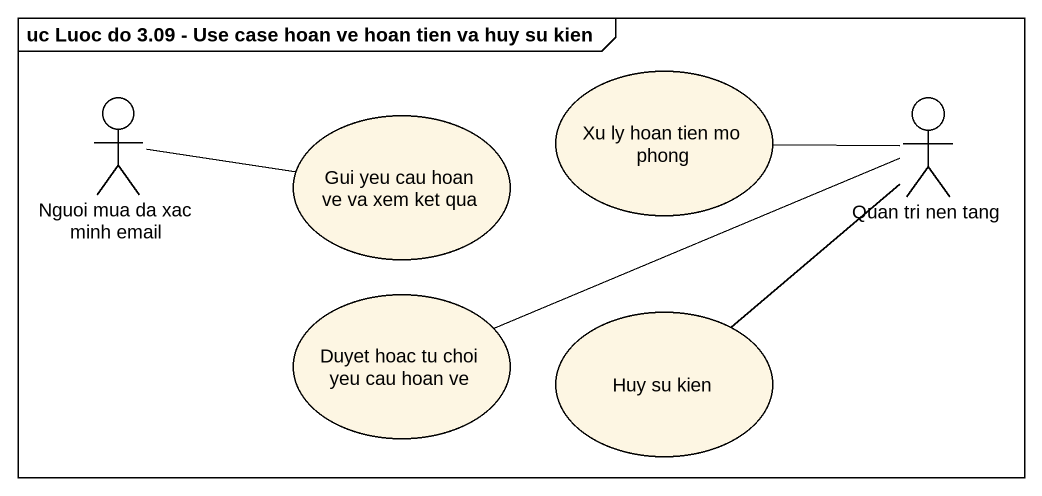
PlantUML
@startuml
mainframe uc Luoc do 3.09 - Use case hoan ve hoan tien va huy su kien
actor "Nguoi mua da xac minh email" as Nguoi_mua_da_xac_minh_email
usecase "Xu ly hoan tien mo phong" as Xu_ly_hoan_tien_mo_phong
actor "Quan tri nen tang" as Quan_tri_nen_tang
usecase "Gui yeu cau hoan ve va xem ket qua" as Gui_yeu_cau_hoan_ve_va_xem
usecase "Duyet hoac tu choi yeu cau hoan ve" as Duyet_hoac_tu_choi_yeu_cau
usecase "Huy su kien" as Huy_su_kien
Xu_ly_hoan_tien_mo_phong -right- Quan_tri_nen_tang
Gui_yeu_cau_hoan_ve_va_xem -left- Nguoi_mua_da_xac_minh_email
Duyet_hoac_tu_choi_yeu_cau -right- Quan_tri_nen_tang
Huy_su_kien -up- Quan_tri_nen_tang
@enduml
